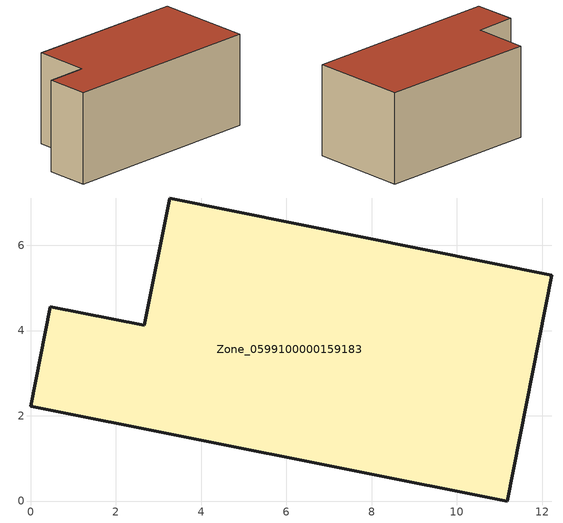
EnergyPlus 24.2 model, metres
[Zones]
Zone_0599100000159183
 floor ground (C_G): 11.18,0 0,2.22 0.46,4.56 2.67,4.13 3.26,7.11 12.23,5.3 z0
 wall outside (C_F): 2.67,4.13 0.46,4.56 0,2.22 11.18,0 12.23,5.3 3.26,7.11 2.67,4.13 z0:5.12
 roof outside (C_R): 12.23,5.3 3.26,7.11 2.67,4.13 0.46,4.56 0,2.22 11.18,0 z5.12
[BUILDING]
Pand.0599100000159183: North Axis=0; Terrain=City; Loads Convergence Tolerance Value=0.04; Temperature Convergence Tolerance Value=0.4; Solar Distribution=FullExterior; Maximum Number of Warmup Days=25; Minimum Number of Warmup Days=1
[Site:Location]
Rotterdam.The.Hague.AP_ZH_NLD Design_Conditions: Latitude=51.96; Longitude=4.45; Time Zone=1; Elevation=-4.5
[SITE:GROUNDTEMPERATURE:BUILDINGSURFACE]
18, 18, 18, 18, 18, 18, 18, 18, 18, 18, 18, 18
[MATERIAL] Thermal Absorptance=0.9; Solar Absorptance=0.7; Visible Absorptance=0.7
Name | Roughness | Thickness | Conductivity | Density | Specific Heat
G.TC.1975-1991 | MediumSmooth | 0.15 | 0.288461 | 540 | 1210
F.TC.1975-1991 | Rough | 0.3 | 0.230769 | 1920 | 840
R.TC.1975-1991 | MediumRough | 0.2 | 0.153846 | 1500 | 1000
[CONSTRUCTION]
C_G: G.TC.1975-1991
C_F: F.TC.1975-1991
C_R: R.TC.1975-1991
[ZONE]
Zone_0599100000159183: Type=1; Multiplier=1; Ceiling Height=Autocalculate; Volume=Autocalculate; Floor Area=autocalculate; Part of Total Floor Area=Yes
[ZONEINFILTRATION:DESIGNFLOWRATE]
Infil_Zone_0599100000159183: Zone or ZoneList or Space or SpaceList=Zone_0599100000159183; Schedule=AlwaysOn; Design Flow Rate Calculation Method=Flow/Area; Flow Rate per Floor Area=0.003; Constant Term Coefficient=1; Temperature Term Coefficient=0; Velocity Term Coefficient=0; Velocity Squared Term Coefficient=0
[HVACTEMPLATE:ZONE:IDEALLOADSAIRSYSTEM]
Zone_0599100000159183: Maximum Heating Supply Air Temperature=50; Minimum Cooling Supply Air Temperature=13; Maximum Heating Supply Air Humidity Ratio=0.0156; Minimum Cooling Supply Air Humidity Ratio=0.0077; Heating Limit=NoLimit; Cooling Limit=NoLimit; Dehumidification Control Type=ConstantSensibleHeatRatio; Cooling Sensible Heat Ratio=0.7; Dehumidification Setpoint=60; Humidification Control Type=None; Humidification Setpoint=30; Outdoor Air Method=None; Outdoor Air Flow Rate per Person=0.00944; Outdoor Air Flow Rate per Zone Floor Area=0; Outdoor Air Flow Rate per Zone=0; Demand Controlled Ventilation Type=None; Outdoor Air Economizer Type=NoEconomizer; Heat Recovery Type=None; Sensible Heat Recovery Effectiveness=0.7; Latent Heat Recovery Effectiveness=0.65
[ZONECONTROL:THERMOSTAT]
ThermostatControl_Zone_0599100000159183: Zone or ZoneList=Zone_0599100000159183; Control Type Schedule=DualSetpointControlType; Control 1=Thermostat_Zone_0599100000159183; Temperature Difference Between Cutout And Setpoint=0
[THERMOSTATSETPOINT:DUALSETPOINT]
Thermostat_Zone_0599100000159183: Heating Setpoint Temperature Schedule=HeatingSetpoint_Zone_0599100000159183; Cooling Setpoint Temperature Schedule=CoolingSetpoint_Zone_0599100000159183
[SCHEDULE:COMPACT]
HeatingSetpoint_Zone_0599100000159183: Through: 12/31, For: AllDays, Until: 24:00, 21
CoolingSetpoint_Zone_0599100000159183: Through: 12/31, For: AllDays, Until: 24:00, 24
DualSetpointControlType: Through: 12/31, For: AllDays, Until: 24:00, 4
AlwaysOn: Through: 12/31, For: AllDays, Until: 24:00, 1
